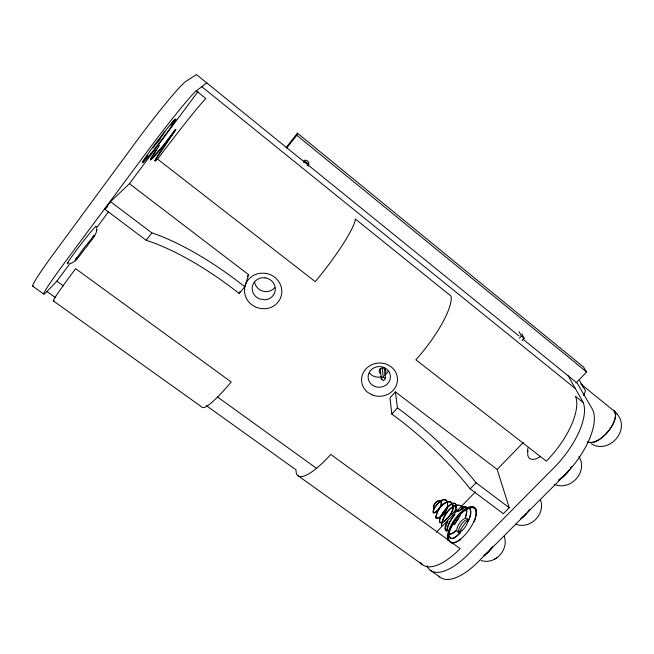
<?xml version="1.0" encoding="UTF-8"?>
<svg xmlns="http://www.w3.org/2000/svg" width="654" height="654" viewBox="0 0 654 654"><rect width="100%" height="100%" fill="white"/><g stroke="black" fill="none" stroke-linecap="round" stroke-linejoin="round"><path stroke-width="0.98" d="M70.411 263.619C77.94 260.815 81.325 252.256 86.639 246.762C89.95 241.457 95.459 236.92 96.71 230.584M96.743 229.546L96.751 229.137L96.71 230.968M441.434 525.056C442.889 517.159 451.726 502.059 460.915 505.918M435.728 517.02C442.962 490.492 466.384 502.656 443.845 521.761C431.141 527.582 448.971 499.558 455.405 503.474M445.17 528.873L447.622 521.303M527.443 451.334L527.958 447.826M466.784 511.289L465.239 517.461M446.69 530.893C447.41 524.721 450.925 519.235 454.743 514.502M446.952 530.966C447.72 524.835 451.121 519.382 454.955 514.673M307.184 165.372L308.304 163.974L308.639 162.208M286.689 148.098L296.793 135.288L297.431 133.187L583.605 367.131L586.63 371.987L575.978 382.999M244.743 286.73L248.61 274.688L129.435 183.684L110.51 201.685L104.885 209.255L146.21 240.288A145.302 48.748 38.6 0 1 239.217 293.507L244.743 286.73A145.719 47.505 38.7 0 0 151.867 232.889L110.51 201.685M446.036 524.156C444.655 526.053 444.082 531.972 447.679 530.255M455.102 510.651L455.92 508.166L455.977 504.553M455.356 510.766C460.661 491.636 436.422 515.213 440.068 522.628L440.853 522.873C447.688 520.224 457.555 507.741 450.41 501.798C443.42 501.283 434.346 512.613 436.782 518.418C442.783 516.766 451.415 505.844 445.734 500.089C441.123 498.879 437.354 503.85 435.065 507.357M239.217 293.507L239.846 291.619M465.493 517.6L466.629 514.273L466.76 509.016M583.646 395.654L585.477 390.667L579.452 380.464M76.469 257.864L75.758 259.327L83.671 248.381L94.429 235.154L92.991 236.486M468.051 521.05C469.678 517.281 471.82 512.695 469.858 508.722M468.297 521.189C470.022 517.371 472.024 512.818 470.103 508.689M433.921 508.828C429.089 520.748 447.262 503.384 439.848 500.441C436.496 500.097 431.583 505.82 434.248 508.599M434.15 508.959L433.185 511.567L433.406 512.728L434.011 512.752C437.845 511.117 443.764 504.103 439.815 500.678C436.414 500.67 432.891 505.141 433.994 508.256M460.367 515.532L454.236 524.876M159.535 145.204L150.469 159.707L162.127 146.962L175.386 129.402M156.47 149.341C135.754 180.414 174.275 133.555 175.771 129.296C176.482 129.247 146.496 169.615 157.132 159.38M458.487 518.459L454.007 524.688M434.836 507.21C451.775 484.647 451.513 517.993 436.005 518.131M206.713 82.854L195.432 91.535A63.896 3.049 -52.7 0 0 147.412 151.213L65.604 261.387A61.729 2.829 -52.4 0 0 45.894 292.583L56.841 281.171L70.199 263.235M96.302 228.181L108.441 211.871M129.435 183.684L198.072 91.503M146.21 240.288L151.867 232.889M286.06 147.591L297.431 133.187M303.652 162.511L304.772 161.105L308.304 163.974M247.425 276.143L248.61 274.688M451.424 514.731L456.696 509.368M384.38 368.055L385.492 378.535L383.555 380.71L381.241 378.944L383.179 376.769L382.32 368.227M395.392 391.86L389.997 397.845L391.811 414.072A136.751 43.941 43.5 0 1 470.177 488.865L503.327 513.717L509.237 507.733L497.179 469.433L395.392 391.86L397.428 407.892A137.111 42.821 43.5 0 1 476.063 482.766L509.237 507.733M75.096 260.856L76.003 259.867M76.592 259.197L77.376 258.338M391.811 414.072L397.428 407.892M519.415 338.232L521.369 336.131L519.112 331.635M522.227 340.505L524.181 338.412L521.892 333.892M470.177 488.865L476.063 482.766M436.3 532.258L475.384 491.931M497.179 469.433L523.265 442.513M446.069 523.715L448.113 521.63M460.441 532.291C458.413 534.882 450.598 542.158 449.331 535.879M460.661 532.487C458.152 534.702 453.279 541.054 449.633 537.637M175.362 129.418L175.803 129.476L154.908 160.761L156.878 159.143M104.885 209.255L107.755 206.5M454.187 511.976L456.876 509.564M456.059 530.492L453.492 532.642L449.241 534.481M456.279 530.688L453.696 532.846L449.38 534.719M457.71 511.485L463.67 507.569L466.31 506.932M457.906 511.673L463.849 507.774L466.433 507.161M481.164 560.503C495.062 565.121 509.106 549.9 504.234 536.329M494.269 559.211L496.958 557.854M447.786 530.508L446.241 530.795M461.879 506.637L464.087 506.548M461.986 506.866L464.087 506.752L465.623 507.504M515.638 524.189C530.034 529.822 545.706 514.461 540.523 499.942M554.281 484.32C570.501 491.367 588.436 471.787 578.945 456.574M614.547 412.854L616.869 413.794C631.036 429.768 609.266 454.62 591.33 443.837M464.062 506.531L465.705 507.316M446.273 530.819L445.26 530.181M32.872 286.272L43.81 294.096M53.383 300.93L202.225 407.287A58.991 8.461 -53.2 0 0 231.197 381.961L75.635 268.688A61.566 2.117 -52.4 0 0 54.037 300.538M297.823 475.597L422.509 564.688M430.169 570.165L439.929 577.139M46.941 291.529L55.533 297.684M206.386 405.676L296.082 469.883L296.066 471.55A57.348 14.78 -53.8 0 0 330.752 454.44L460.163 548.673A55.214 22.465 -54.6 0 1 420.497 562.473M56.841 281.171L63.463 285.937M217.414 396.904L316.74 468.501M461.095 505.779C451.693 501.634 441.156 517.469 441.654 525.849M383.179 376.769L385.492 378.535M196.249 90.816L205.879 98.574L205.111 99.326A63.716 2.281 -52.7 0 0 157.589 159.126L315.261 281.629A60.969 9.091 -52.2 0 0 355.22 220.21L355.351 219L451.015 296.082L451.268 297.554A59.212 15.851 -51.9 0 1 415.87 359.806L546.335 461.168A56.931 24.018 -51.3 0 0 576.117 398.098L575.406 396.299L583.025 402.439M201.718 86.614L575.446 388.664M580.744 383.955L612.659 409.845A20.274 9.377 -49.6 0 1 608.849 430.422A20.274 9.377 -49.6 0 1 587.905 441.761M521.369 336.131L524.181 338.412M518.982 335.943L196.502 74.581L185.973 81.358A64.1 3.932 -52.8 0 0 135.762 142.163L54.143 253.041A61.917 3.646 -52.3 0 0 33.697 285.994M522.938 339.156L577.269 383.187L592.083 408.701A56.612 25.105 -51.2 0 1 564.484 475.278L478.197 561.802A54.911 23.479 -54.7 0 1 438.785 576.076M296.793 135.288L586.63 371.987M616.869 413.794L613.599 410.246A20.438 9.458 -49.6 0 1 608.326 431.346A20.438 9.458 -49.6 0 1 587.807 441.9M568.113 375.772L582.395 400.894L583.769 404.254A56.792 24.5 -51.3 0 1 554.314 467.373L468.092 554.445A55.083 22.915 -54.6 0 1 426.939 565.751M435.719 516.995L435.932 518.017M380.244 368.447L381.241 378.944M461.871 507.529L461.986 509.785M461.601 507.488L461.716 509.728M380.383 373.589A3.376 3.139 -5.5 0 1 379.958 369.175A3.376 3.139 -5.5 0 1 384.716 368.725A3.376 3.139 -5.5 0 1 385.132 373.14M303.881 160.402A3.687 3.63 49.5 0 1 308.091 166.149M540.654 456.394A21.795 9.385 -51.3 0 1 528.023 450.614M448.088 540.833A21.451 8.911 -54.6 0 1 462.558 510.807A21.451 8.911 -54.6 0 1 474.788 519.047A21.451 8.911 -54.6 0 1 451.293 542.992M448.194 539.583A21.443 8.927 -54.6 0 1 460.015 514.257A21.443 8.927 -54.6 0 1 476.553 510.537M459.59 531.669A23.757 10.145 -54.7 0 1 467.741 520.314M459.043 532.936A8.24 3.45 -54.7 0 1 460.547 525.579A8.24 3.45 -54.7 0 1 467.25 519.529M460.718 514.019A20.666 8.6 -54.6 0 1 475.483 518.238M475.221 519.096A20.666 8.6 -54.6 0 1 474.207 521.802M460.98 539.28A20.666 8.6 -54.6 0 1 458.094 541.21M457.399 541.577A20.666 8.6 -54.6 0 1 449.486 531.857M449.756 531.007A20.666 8.6 -54.6 0 1 456.1 519.333M457.171 517.952A20.666 8.6 -54.6 0 1 460.015 514.723M163.925 132.729A9.565 0.466 -52.7 0 1 163.99 133.04M163.443 133.947A9.565 0.466 -52.7 0 1 153.437 147.044M174.561 119.568A27.64 1.349 -52.7 0 1 170.915 125.233M147.076 156.527A27.64 1.349 -52.7 0 1 142.409 161.669M68.588 262.736A23.683 1.087 -52.4 0 1 79.494 246.166A23.683 1.087 -52.4 0 1 96.064 226.766M172.893 121.178A23.977 1.169 -52.7 0 1 171.021 124.595M147.878 155.194A23.977 1.169 -52.7 0 1 144.943 158.431M164.931 131.609A10.848 0.531 -52.7 0 1 164.743 132.083M160.222 138.607A10.848 0.531 -52.7 0 1 157.41 142.302M153.87 146.7A10.848 0.531 -52.7 0 1 152.783 147.951M388.214 371.21A10.881 10.121 -5.1 0 1 384.601 375.257M381.192 376.778A10.881 10.121 -5.1 0 1 369.485 372.993M274.705 287.695A11.322 10.775 17.5 0 1 262.859 291.193A11.322 10.775 17.5 0 1 254.61 281.964M492.495 546.769A19.342 8.592 -54.8 0 1 484.663 554.976M492.527 546.989A19.506 8.657 -54.8 0 1 483.445 556.023M526.495 513.365A19.571 8.862 -53.3 0 1 521.867 517.829M529.732 509.466A19.726 8.935 -53.3 0 1 520.592 518.99M571.588 466.425A19.882 9.14 -51.4 0 1 570.68 467.888M569.691 469.343A19.882 9.14 -51.4 0 1 559.121 479.578M571.833 466.327A20.045 9.213 -51.4 0 1 570.729 468.101M569.732 469.556A20.045 9.213 -51.4 0 1 558.557 480.118M581.398 384.339A20.487 8.657 -49.9 0 1 583.016 387.078M265.622 273.339L260.709 273.2A18.753 17.772 16.7 0 0 245.103 285.872A18.753 17.772 16.7 0 0 251.847 304.854L256.049 307.274L260.733 308.598L265.573 308.729A18.753 17.772 16.7 0 0 281.825 291.512A18.753 17.772 16.7 0 0 265.622 273.339M265.271 277.836L262.229 277.754A11.625 11.028 16.9 0 0 252.558 285.602A11.625 11.028 16.9 0 0 256.711 297.374L259.327 298.886L265.246 299.794A11.625 11.028 16.9 0 0 275.318 289.109A11.625 11.028 16.9 0 0 265.271 277.836M371.995 394.869L368.047 392.613A17.985 16.644 -5 0 1 364.327 370.932A17.985 16.644 -5 0 1 387.127 364.474L391.1 366.78A17.985 16.644 -5 0 1 394.681 388.394A17.985 16.644 -5 0 1 371.995 394.869M374.587 386.359L372.126 384.953A11.159 10.341 -5 0 1 369.837 371.488A11.159 10.341 -5 0 1 383.972 367.474L386.44 368.897A11.159 10.341 -5 0 1 388.68 382.337A11.159 10.341 -5 0 1 374.587 386.359M150.853 153.649A27.631 1.316 -52.7 0 0 175.983 118.963A27.631 1.316 -52.7 0 0 150.804 149.962A27.631 1.316 -52.7 0 0 150.853 153.649M461.838 530.672A8.249 3.433 -54.6 0 0 467.324 518.647A8.249 3.433 -54.6 0 0 457.775 526.176A8.249 3.433 -54.6 0 0 461.838 530.672"/></g></svg>
